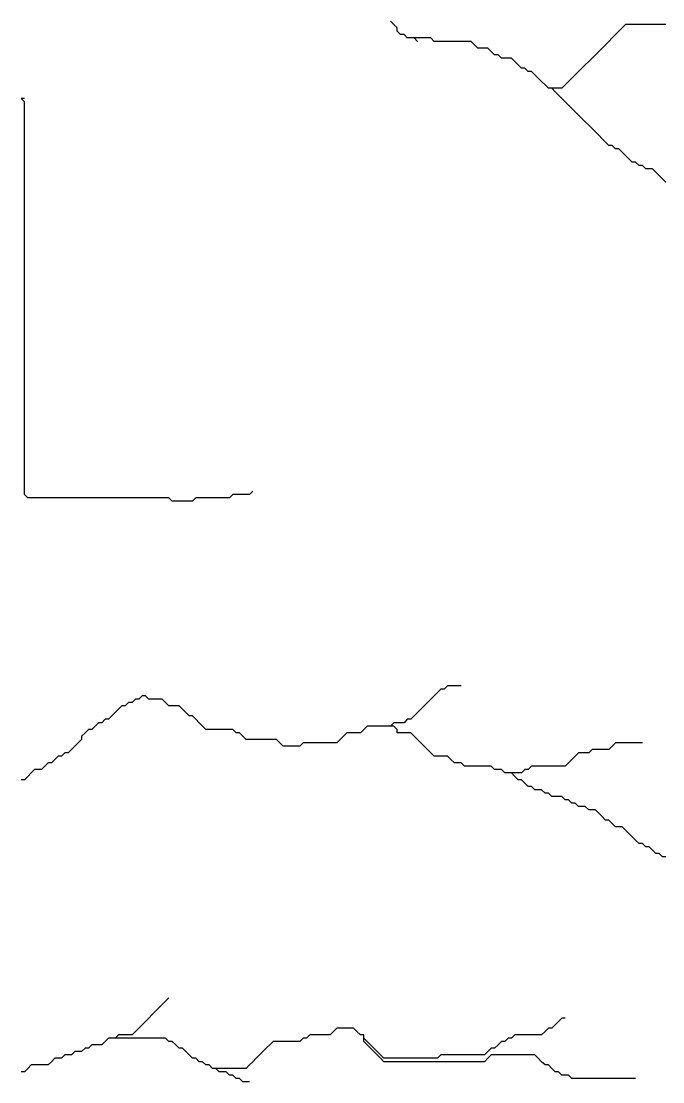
# Model space of a CAD drawing. Header units: metres. Extents: x 837475 to 838479, y 1189012 to 1191015.
# Drawn here: x 837475.1 to 837666.1, y 1190698.9 to 1191014.8 of the extents above; entities that cross this region are included whole.
import ezdxf

# ---------------------------------------------------------------- set-up
doc = ezdxf.new("R2010")
doc.units = ezdxf.units.M
doc.header["$MEASUREMENT"] = 0

msp = doc.modelspace()

# ---------------------------------------------------------------- linework, layer by layer
for points in [[(837592.08, 1191009.81, 1571.92), (837591.08, 1191009.81, 1571.53), (837590.08, 1191009.81, 1571.07), (837589.09, 1191010.81, 1570.4), (837588.09, 1191010.81, 1570.09), (837587.09, 1191011.81, 1570.01), (837587.09, 1191012.81, 1570), (837586.09, 1191013.81, 1570), (837585.09, 1191014.81, 1570)], [(837667.06, 1191013.81, 1607.99), (837666.06, 1191013.81, 1607.75), (837665.06, 1191013.81, 1607.48), (837664.06, 1191013.81, 1607.21), (837663.06, 1191013.81, 1606.94), (837662.06, 1191013.81, 1606.67), (837661.06, 1191013.81, 1606.4), (837660.06, 1191013.81, 1606.11), (837659.06, 1191013.81, 1605.72), (837658.06, 1191013.81, 1605.25), (837657.06, 1191013.81, 1604.74), (837656.06, 1191013.81, 1604.24), (837655.06, 1191013.81, 1603.75), (837654.06, 1191012.81, 1603.08), (837653.06, 1191011.81, 1602.34), (837652.06, 1191010.81, 1601.49), (837651.06, 1191009.81, 1600.61), (837650.06, 1191008.81, 1599.73), (837649.07, 1191007.81, 1598.85), (837648.07, 1191006.81, 1597.97), (837647.07, 1191005.81, 1597.09), (837646.07, 1191004.81, 1596.21), (837645.07, 1191003.81, 1595.33), (837644.07, 1191002.81, 1594.45), (837643.07, 1191001.81, 1593.57), (837642.07, 1191000.82, 1592.68), (837641.07, 1190999.82, 1591.78), (837640.07, 1190998.82, 1590.88), (837639.07, 1190997.82, 1589.99), (837638.07, 1190996.82, 1589.15), (837637.07, 1190995.82, 1588.33), (837636.07, 1190994.82, 1587.61), (837635.07, 1190994.82, 1587.2), (837634.07, 1190994.82, 1586.78), (837633.07, 1190994.82, 1586.38)], [(837633.07, 1190994.82, 1586.38), (837632.07, 1190994.82, 1586.2), (837631.07, 1190995.82, 1586.12), (837630.07, 1190996.82, 1586.07), (837629.07, 1190997.82, 1586.03), (837628.07, 1190998.82, 1585.88), (837627.07, 1190999.82, 1585.35), (837626.07, 1190999.82, 1584.98), (837625.07, 1191000.82, 1584.49), (837624.07, 1191000.82, 1584.16), (837623.07, 1191001.81, 1584.02), (837622.07, 1191002.81, 1583.96), (837621.07, 1191003.81, 1583.54), (837620.07, 1191003.81, 1583.05), (837619.08, 1191003.81, 1582.55), (837618.08, 1191003.81, 1582.18), (837617.08, 1191004.81, 1582.02), (837616.08, 1191004.81, 1582.01), (837615.08, 1191005.81, 1581.97), (837614.08, 1191006.81, 1581.51), (837613.08, 1191006.81, 1581.02), (837612.08, 1191006.81, 1580.55), (837611.08, 1191006.81, 1580.21), (837610.08, 1191007.81, 1580.02), (837609.08, 1191008.81, 1579.72), (837608.08, 1191008.81, 1579.35), (837607.08, 1191008.81, 1578.96), (837606.08, 1191008.81, 1578.58), (837605.08, 1191008.81, 1578.15), (837604.08, 1191008.81, 1577.56), (837603.08, 1191008.81, 1576.83), (837602.08, 1191008.81, 1576.13), (837601.08, 1191008.81, 1575.63), (837600.08, 1191008.81, 1575.11), (837599.08, 1191008.81, 1574.59), (837598.08, 1191008.81, 1574.17), (837597.08, 1191009.81, 1573.69), (837596.08, 1191009.81, 1573.29), (837595.08, 1191009.81, 1572.92), (837594.08, 1191009.81, 1572.56), (837593.08, 1191009.81, 1572.21), (837592.08, 1191009.81, 1571.92)], [(837593.08, 1191008.81, 1572.23), (837592.08, 1191009.81, 1571.92)], [(837667.06, 1190966.83, 1592.01), (837666.06, 1190967.83, 1592), (837665.06, 1190968.83, 1591.98), (837664.06, 1190969.83, 1591.56), (837663.06, 1190970.83, 1590.86), (837662.06, 1190970.83, 1590.4), (837661.06, 1190970.83, 1590.13), (837660.06, 1190971.82, 1590.03), (837659.06, 1190971.82, 1590.01), (837658.06, 1190972.82, 1590), (837657.06, 1190972.82, 1590), (837656.06, 1190973.82, 1590), (837655.06, 1190974.82, 1589.99), (837654.06, 1190975.82, 1589.54), (837653.06, 1190976.82, 1588.76), (837652.06, 1190976.82, 1588.34), (837651.06, 1190977.82, 1588.19), (837650.06, 1190977.82, 1588.11), (837649.07, 1190978.82, 1588.04), (837648.07, 1190979.82, 1588.03), (837647.07, 1190980.82, 1588.03), (837646.07, 1190981.82, 1588.02), (837645.07, 1190982.82, 1588.02), (837644.07, 1190983.82, 1588.02), (837643.07, 1190984.82, 1588.02), (837642.07, 1190985.82, 1588.01), (837641.07, 1190986.82, 1588.01), (837640.07, 1190987.82, 1588.01), (837639.07, 1190988.82, 1588.01), (837638.07, 1190989.82, 1588), (837637.07, 1190990.82, 1588), (837636.07, 1190991.82, 1588), (837635.07, 1190992.82, 1587.83), (837634.07, 1190993.82, 1587.01), (837633.07, 1190994.82, 1586.38)], [(837544.1, 1190874.86, 1607.23), (837543.1, 1190873.86, 1606.92), (837542.1, 1190873.86, 1606.69), (837541.1, 1190873.86, 1606.47), (837540.1, 1190873.86, 1606.26), (837539.1, 1190873.86, 1606.07), (837538.1, 1190873.86, 1605.99), (837537.1, 1190872.86, 1605.8), (837536.1, 1190872.86, 1605.59), (837535.1, 1190872.86, 1605.37), (837534.1, 1190872.86, 1605.16), (837533.1, 1190872.86, 1604.95), (837532.1, 1190872.86, 1604.73), (837531.1, 1190872.86, 1604.53), (837530.11, 1190872.86, 1604.32), (837529.11, 1190872.86, 1604.12), (837528.11, 1190872.86, 1604.02), (837527.11, 1190872.86, 1604), (837526.11, 1190871.86, 1603.98), (837525.11, 1190871.86, 1603.87), (837524.11, 1190871.86, 1603.64), (837523.11, 1190871.86, 1603.4), (837522.11, 1190871.86, 1603.16), (837521.11, 1190871.86, 1602.93), (837520.11, 1190871.86, 1602.74), (837519.11, 1190872.86, 1602.47), (837518.11, 1190872.86, 1602.28), (837517.11, 1190872.86, 1602.11), (837516.11, 1190872.86, 1602.02), (837515.11, 1190872.86, 1602), (837514.11, 1190872.86, 1601.94), (837513.11, 1190872.86, 1601.74), (837512.11, 1190872.86, 1601.51), (837511.11, 1190872.86, 1601.28), (837510.11, 1190872.86, 1601.06), (837509.11, 1190872.86, 1600.84), (837508.11, 1190872.86, 1600.64), (837507.11, 1190872.86, 1600.44), (837506.11, 1190872.86, 1600.24), (837505.11, 1190872.86, 1600.04), (837504.11, 1190872.86, 1599.85), (837503.11, 1190872.86, 1599.66), (837502.11, 1190872.86, 1599.47), (837501.11, 1190872.86, 1599.28), (837500.12, 1190872.86, 1599.1), (837499.12, 1190872.86, 1598.91), (837498.12, 1190872.86, 1598.73), (837497.12, 1190872.86, 1598.54), (837496.12, 1190872.86, 1598.35), (837495.12, 1190872.86, 1598.16), (837494.12, 1190872.86, 1597.96), (837493.12, 1190872.86, 1597.74), (837492.12, 1190872.86, 1597.51), (837491.12, 1190872.86, 1597.28), (837490.12, 1190872.86, 1597.05), (837489.12, 1190872.86, 1596.83), (837488.12, 1190872.86, 1596.6), (837487.12, 1190872.86, 1596.37), (837486.12, 1190872.86, 1596.14), (837485.12, 1190872.86, 1595.91), (837484.12, 1190872.86, 1595.67), (837483.12, 1190872.86, 1595.43), (837482.12, 1190872.86, 1595.19), (837481.12, 1190872.86, 1594.95), (837480.12, 1190872.86, 1594.72), (837479.12, 1190872.86, 1594.48), (837478.12, 1190872.86, 1594.24), (837477.12, 1190872.86, 1594.03), (837476.12, 1190873.86, 1593.93), (837476.12, 1190874.86, 1593.87), (837476.12, 1190875.86, 1593.81), (837476.12, 1190876.86, 1593.75), (837476.12, 1190877.86, 1593.69), (837476.12, 1190878.86, 1593.63), (837476.12, 1190879.86, 1593.57), (837476.12, 1190880.86, 1593.51), (837476.12, 1190881.86, 1593.45), (837476.12, 1190882.85, 1593.39), (837476.12, 1190883.85, 1593.33), (837476.12, 1190884.85, 1593.27), (837476.12, 1190885.85, 1593.21), (837476.12, 1190886.85, 1593.15), (837476.12, 1190887.85, 1593.1), (837476.12, 1190888.85, 1593.04), (837476.12, 1190889.85, 1592.99), (837476.12, 1190890.85, 1592.93), (837476.12, 1190891.85, 1592.88), (837476.12, 1190892.85, 1592.83), (837476.12, 1190893.85, 1592.77), (837476.12, 1190894.85, 1592.72), (837476.12, 1190895.85, 1592.66), (837476.12, 1190896.85, 1592.6), (837476.12, 1190897.85, 1592.53), (837476.12, 1190898.85, 1592.46), (837476.12, 1190899.85, 1592.4), (837476.12, 1190900.85, 1592.34), (837476.12, 1190901.85, 1592.28), (837476.12, 1190902.85, 1592.17), (837476.12, 1190903.85, 1592), (837476.12, 1190904.85, 1591.77), (837476.12, 1190905.85, 1591.54), (837476.12, 1190906.85, 1591.31), (837476.12, 1190907.85, 1591.07), (837476.12, 1190908.85, 1590.85), (837476.12, 1190909.85, 1590.62), (837476.12, 1190910.85, 1590.38), (837476.12, 1190911.85, 1590.14), (837476.12, 1190912.84, 1589.88), (837476.12, 1190913.84, 1589.62), (837476.12, 1190914.84, 1589.35), (837476.12, 1190915.84, 1589.09), (837476.12, 1190916.84, 1588.83), (837476.12, 1190917.84, 1588.57), (837476.12, 1190918.84, 1588.31), (837476.12, 1190919.84, 1588.07), (837476.12, 1190920.84, 1587.83), (837476.12, 1190921.84, 1587.6), (837476.12, 1190922.84, 1587.38), (837476.12, 1190923.84, 1587.16), (837476.12, 1190924.84, 1586.94), (837476.12, 1190925.84, 1586.72), (837476.12, 1190926.84, 1586.51), (837476.12, 1190927.84, 1586.31), (837476.12, 1190928.84, 1586.11), (837476.12, 1190929.84, 1585.93), (837476.12, 1190930.84, 1585.77), (837476.12, 1190931.84, 1585.61), (837476.12, 1190932.84, 1585.45), (837476.12, 1190933.84, 1585.29), (837476.12, 1190934.84, 1585.14), (837476.12, 1190935.84, 1584.98), (837476.12, 1190936.84, 1584.82), (837476.12, 1190937.84, 1584.67), (837476.12, 1190938.84, 1584.51), (837476.12, 1190939.84, 1584.36), (837476.12, 1190940.84, 1584.22), (837476.12, 1190941.83, 1584.07), (837476.12, 1190942.83, 1583.91), (837476.12, 1190943.83, 1583.76), (837476.12, 1190944.83, 1583.6), (837476.12, 1190945.83, 1583.45), (837476.12, 1190946.83, 1583.3), (837476.12, 1190947.83, 1583.15), (837476.12, 1190948.83, 1582.99), (837476.12, 1190949.83, 1582.84), (837476.12, 1190950.83, 1582.68), (837476.12, 1190951.83, 1582.52), (837476.12, 1190952.83, 1582.36), (837476.12, 1190953.83, 1582.19), (837476.12, 1190954.83, 1582), (837476.12, 1190955.83, 1581.8), (837476.12, 1190956.83, 1581.61), (837476.12, 1190957.83, 1581.42), (837476.12, 1190958.83, 1581.23), (837476.12, 1190959.83, 1581.04), (837476.12, 1190960.83, 1580.86), (837476.12, 1190961.83, 1580.67), (837476.12, 1190962.83, 1580.49), (837476.12, 1190963.83, 1580.27), (837476.12, 1190964.83, 1579.93), (837476.12, 1190965.83, 1579.36), (837476.12, 1190966.83, 1578.56), (837476.12, 1190967.83, 1577.61), (837476.12, 1190968.83, 1576.59), (837476.12, 1190969.83, 1575.52), (837476.12, 1190970.83, 1574.44), (837476.12, 1190971.82, 1573.35), (837476.12, 1190972.82, 1572.25), (837476.12, 1190973.82, 1571.15), (837476.12, 1190974.82, 1570.05), (837476.12, 1190975.82, 1568.94), (837476.12, 1190976.82, 1567.84), (837476.12, 1190977.82, 1566.79), (837476.12, 1190978.82, 1565.83), (837476.12, 1190979.82, 1565.01), (837476.12, 1190980.82, 1564.32), (837476.12, 1190981.82, 1563.71), (837476.12, 1190982.82, 1563.16), (837476.12, 1190983.82, 1562.63), (837476.12, 1190984.82, 1562.1), (837476.12, 1190985.82, 1561.57), (837476.12, 1190986.82, 1561.05), (837476.12, 1190987.82, 1560.55), (837476.12, 1190988.82, 1560.19), (837476.12, 1190989.82, 1560.03), (837476.12, 1190990.82, 1560), (837475.12, 1190991.82, 1560)], [(837476.12, 1190991.82, 1560), (837475.12, 1190991.82, 1560)], [(837606.08, 1190816.88, 1616.73), (837605.08, 1190816.88, 1616.43), (837604.08, 1190816.88, 1616.15), (837603.08, 1190816.88, 1615.94), (837602.08, 1190816.88, 1615.72), (837601.08, 1190815.88, 1615.38), (837600.08, 1190815.88, 1615.14), (837599.08, 1190814.88, 1614.8), (837598.08, 1190813.88, 1614.47), (837597.08, 1190812.88, 1614.14), (837596.08, 1190811.88, 1613.85), (837595.08, 1190810.88, 1613.43), (837594.08, 1190809.88, 1612.97), (837593.08, 1190808.88, 1612.5), (837592.08, 1190807.88, 1612.05), (837591.08, 1190806.88, 1611.57), (837590.08, 1190806.88, 1611.16), (837589.09, 1190805.88, 1610.56), (837588.09, 1190805.88, 1610.21), (837587.09, 1190805.88, 1610.06), (837586.09, 1190805.88, 1610.02), (837585.09, 1190804.88, 1610.01)], [(837585.09, 1190804.88, 1610.01), (837584.09, 1190804.88, 1610.01), (837583.09, 1190804.88, 1610.01), (837582.09, 1190804.88, 1610.01), (837581.09, 1190804.88, 1610.01), (837580.09, 1190804.88, 1610), (837579.09, 1190804.88, 1610), (837578.09, 1190804.88, 1610), (837577.09, 1190803.88, 1609.99), (837576.09, 1190802.88, 1609.88), (837575.09, 1190802.88, 1609.61), (837574.09, 1190802.88, 1609.3), (837573.09, 1190802.88, 1609), (837572.09, 1190802.88, 1608.74), (837571.09, 1190801.88, 1608.38), (837570.09, 1190800.88, 1607.96), (837569.09, 1190799.88, 1607.15), (837568.09, 1190799.88, 1606.57), (837567.09, 1190799.88, 1606.1), (837566.09, 1190799.88, 1605.69), (837565.09, 1190799.88, 1605.24), (837564.09, 1190799.88, 1604.79), (837563.09, 1190799.88, 1604.33), (837562.09, 1190799.88, 1603.93), (837561.09, 1190799.88, 1603.54), (837560.1, 1190799.88, 1603.16), (837559.1, 1190799.88, 1602.8), (837558.1, 1190798.88, 1602.29), (837557.1, 1190798.88, 1602.1), (837556.1, 1190798.88, 1602.04), (837555.1, 1190798.88, 1602.01), (837554.1, 1190798.88, 1602), (837553.1, 1190798.88, 1602), (837552.1, 1190799.88, 1601.99), (837551.1, 1190800.88, 1601.85), (837550.1, 1190800.88, 1601.56), (837549.1, 1190800.88, 1601.24), (837548.1, 1190800.88, 1600.93), (837547.1, 1190800.88, 1600.62), (837546.1, 1190800.88, 1600.34), (837545.1, 1190800.88, 1600.1), (837544.1, 1190800.88, 1600), (837543.1, 1190800.88, 1599.86), (837542.1, 1190800.88, 1599.47), (837541.1, 1190801.88, 1598.9), (837540.1, 1190802.88, 1598.38), (837539.1, 1190802.88, 1598.16), (837538.1, 1190803.88, 1598.01), (837537.1, 1190803.88, 1598.01), (837536.1, 1190803.88, 1598.01), (837535.1, 1190803.88, 1598.01), (837534.1, 1190803.88, 1598), (837533.1, 1190803.88, 1598), (837532.1, 1190803.88, 1598), (837531.1, 1190803.88, 1597.94), (837530.11, 1190803.88, 1597.64), (837529.11, 1190804.88, 1597.14), (837528.11, 1190805.88, 1596.63), (837527.11, 1190806.88, 1596.2), (837526.11, 1190807.88, 1596.03), (837525.11, 1190807.88, 1596.02), (837524.11, 1190808.88, 1596.01), (837523.11, 1190809.88, 1596.01), (837522.11, 1190810.88, 1596.01), (837521.11, 1190810.88, 1596), (837520.11, 1190810.88, 1596), (837519.11, 1190810.88, 1596), (837518.11, 1190811.88, 1595.97), (837517.11, 1190812.88, 1595.71), (837516.11, 1190812.88, 1595.34), (837515.11, 1190812.88, 1594.95), (837514.11, 1190812.88, 1594.59), (837513.11, 1190812.88, 1594.34), (837512.11, 1190813.88, 1594.15), (837511.11, 1190813.88, 1594.13), (837510.11, 1190812.88, 1594.06), (837509.11, 1190812.88, 1594.05), (837508.11, 1190811.88, 1594.03), (837507.11, 1190811.88, 1594.02), (837506.11, 1190810.88, 1594), (837505.11, 1190810.88, 1594), (837504.11, 1190809.88, 1593.99), (837503.11, 1190808.88, 1593.68), (837502.11, 1190807.88, 1592.98), (837501.11, 1190806.88, 1592.4), (837500.12, 1190806.88, 1592.22), (837499.12, 1190805.88, 1592.07), (837498.12, 1190805.88, 1592.06), (837497.12, 1190804.88, 1592.03), (837496.12, 1190803.88, 1592.02), (837495.12, 1190803.88, 1592.01), (837494.12, 1190802.88, 1592), (837493.12, 1190801.88, 1592), (837493.12, 1190800.88, 1592), (837492.12, 1190799.88, 1592), (837491.12, 1190798.88, 1591.81), (837490.12, 1190797.88, 1591.39), (837489.12, 1190796.88, 1591), (837488.12, 1190796.88, 1590.79), (837487.12, 1190795.88, 1590.46), (837486.12, 1190795.88, 1590.23), (837485.12, 1190794.88, 1590.06), (837484.12, 1190793.88, 1590), (837483.12, 1190793.88, 1590), (837482.12, 1190792.89, 1589.98), (837481.12, 1190791.89, 1589.7), (837480.12, 1190791.89, 1589.25), (837479.12, 1190791.89, 1588.81), (837478.12, 1190790.89, 1588.24), (837477.12, 1190789.89, 1588.03), (837476.12, 1190788.89, 1588.01), (837475.12, 1190788.89, 1588.01)], [(837621.07, 1190790.89, 1618.01), (837620.07, 1190790.89, 1618.01), (837619.08, 1190790.89, 1618.01), (837618.08, 1190791.89, 1618.01), (837617.08, 1190791.89, 1618.01), (837616.08, 1190791.89, 1618), (837615.08, 1190792.89, 1618), (837614.08, 1190792.89, 1618), (837613.08, 1190792.89, 1617.99), (837612.08, 1190792.89, 1617.83), (837611.08, 1190792.89, 1617.27), (837610.08, 1190792.89, 1616.68), (837609.08, 1190792.89, 1616.27), (837608.08, 1190792.89, 1616.17), (837607.08, 1190792.89, 1616.16), (837606.08, 1190793.88, 1616.12), (837605.08, 1190793.88, 1616.07), (837604.08, 1190793.88, 1616.05), (837603.08, 1190794.88, 1616.01), (837602.08, 1190795.88, 1615.91), (837601.08, 1190795.88, 1615.5), (837600.08, 1190795.88, 1614.95), (837599.08, 1190795.88, 1614.44), (837598.08, 1190795.88, 1614.15), (837597.08, 1190796.88, 1614), (837596.08, 1190797.88, 1613.95), (837595.08, 1190798.88, 1613.51), (837594.08, 1190799.88, 1612.88), (837593.08, 1190800.88, 1612.28), (837592.08, 1190801.88, 1611.96), (837591.08, 1190802.88, 1611.5), (837590.08, 1190802.88, 1611.06), (837589.09, 1190802.88, 1610.63), (837588.09, 1190802.88, 1610.26), (837587.09, 1190802.88, 1610.08), (837587.09, 1190803.88, 1610.02), (837586.09, 1190804.88, 1610.01), (837585.09, 1190804.88, 1610.01)], [(837660.06, 1190799.88, 1628), (837659.06, 1190799.88, 1628), (837658.06, 1190799.88, 1627.97), (837657.06, 1190799.88, 1627.78), (837656.06, 1190799.88, 1627.44), (837655.06, 1190799.88, 1627.06), (837654.06, 1190799.88, 1626.68), (837653.06, 1190799.88, 1626.35), (837652.06, 1190799.88, 1626.13), (837651.06, 1190798.88, 1626), (837650.06, 1190797.88, 1625.92), (837649.07, 1190797.88, 1625.7), (837648.07, 1190797.88, 1625.46), (837647.07, 1190797.88, 1625.21), (837646.07, 1190797.88, 1624.96), (837645.07, 1190797.88, 1624.73), (837644.07, 1190796.88, 1624.42), (837643.07, 1190796.88, 1624.19), (837642.07, 1190796.88, 1624.04), (837641.07, 1190796.88, 1624), (837640.07, 1190795.88, 1624), (837639.07, 1190794.88, 1624), (837638.07, 1190793.88, 1623.99), (837637.07, 1190792.89, 1623.87), (837636.07, 1190792.89, 1623.65), (837635.07, 1190792.89, 1623.39), (837634.07, 1190792.89, 1623.13), (837633.07, 1190792.89, 1622.84), (837632.07, 1190792.89, 1622.53), (837631.07, 1190792.89, 1622.24), (837630.07, 1190792.89, 1622.04), (837629.07, 1190792.89, 1621.87), (837628.07, 1190792.89, 1621.14), (837627.07, 1190792.89, 1620.21), (837626.07, 1190791.89, 1619.71), (837625.07, 1190791.89, 1619.23), (837624.07, 1190790.89, 1618.51), (837623.07, 1190790.89, 1618.13), (837622.07, 1190790.89, 1618.02), (837621.07, 1190790.89, 1618.01)], [(837667.06, 1190765.89, 1629.35), (837666.06, 1190765.89, 1628.92), (837665.06, 1190766.89, 1628.37), (837664.06, 1190766.89, 1628.1), (837663.06, 1190767.89, 1627.91), (837662.06, 1190768.89, 1627.35), (837661.06, 1190768.89, 1626.89), (837660.06, 1190769.89, 1626.28), (837659.06, 1190769.89, 1626.1), (837658.06, 1190770.89, 1626), (837657.06, 1190771.89, 1626), (837656.06, 1190772.89, 1626), (837655.06, 1190773.89, 1625.8), (837654.06, 1190774.89, 1625.12), (837653.06, 1190774.89, 1624.58), (837652.06, 1190774.89, 1624.24), (837651.06, 1190775.89, 1624.08), (837650.06, 1190776.89, 1624.05), (837649.07, 1190776.89, 1624.01), (837648.07, 1190777.89, 1624), (837647.07, 1190778.89, 1623.87), (837646.07, 1190779.89, 1623.18), (837645.07, 1190779.89, 1622.61), (837644.07, 1190779.89, 1622.19), (837643.07, 1190780.89, 1622.04), (837642.07, 1190780.89, 1621.93), (837641.07, 1190780.89, 1621.53), (837640.07, 1190781.89, 1620.67), (837639.07, 1190781.89, 1620.24), (837638.07, 1190782.89, 1620.05), (837637.07, 1190782.89, 1620.04), (837636.07, 1190783.89, 1620.04), (837635.07, 1190783.89, 1620.01), (837634.07, 1190783.89, 1620.01), (837633.07, 1190783.89, 1620.01), (837632.07, 1190784.89, 1620), (837631.07, 1190784.89, 1620), (837630.07, 1190785.89, 1619.93), (837629.07, 1190785.89, 1619.5), (837628.07, 1190785.89, 1618.91), (837627.07, 1190786.89, 1618.52), (837626.07, 1190786.89, 1618.52), (837625.07, 1190787.89, 1618.32), (837624.07, 1190788.89, 1618.19), (837623.07, 1190788.89, 1618.08), (837622.07, 1190789.89, 1618.02), (837621.07, 1190790.89, 1618.01)], [(837519.11, 1190723.91, 1588.08), (837518.11, 1190722.91, 1587.72), (837517.11, 1190721.91, 1587.27), (837516.11, 1190720.91, 1586.82), (837515.11, 1190719.91, 1586.38), (837514.11, 1190718.91, 1585.96), (837513.11, 1190717.91, 1585.37), (837512.11, 1190716.91, 1584.75), (837511.11, 1190715.91, 1584.18), (837510.11, 1190714.91, 1583.75), (837509.11, 1190713.91, 1583.25), (837508.11, 1190712.91, 1582.79), (837507.11, 1190712.91, 1582.46), (837506.11, 1190712.91, 1582.16), (837505.11, 1190712.91, 1581.87), (837504.11, 1190712.91, 1581.48), (837503.11, 1190711.91, 1580.88)], [(837637.07, 1190717.91, 1622.99), (837636.07, 1190717.91, 1622.74), (837635.07, 1190716.91, 1622.37), (837634.07, 1190715.91, 1622.01), (837633.07, 1190714.91, 1621.64), (837632.07, 1190714.91, 1621.38), (837631.07, 1190713.91, 1621.01), (837630.07, 1190712.91, 1620.64), (837629.07, 1190712.91, 1620.38), (837628.07, 1190712.91, 1620.15), (837627.07, 1190712.91, 1620.02), (837626.07, 1190712.91, 1619.93), (837625.07, 1190712.91, 1619.81), (837624.07, 1190712.91, 1619.68), (837623.07, 1190712.91, 1619.55), (837622.07, 1190712.91, 1619.43), (837621.07, 1190711.91, 1619.26), (837620.07, 1190711.91, 1619.14), (837619.08, 1190710.91, 1618.96), (837618.08, 1190710.91, 1618.84), (837617.08, 1190709.91, 1618.67), (837616.08, 1190708.91, 1618.5), (837615.08, 1190708.91, 1618.38), (837614.08, 1190707.91, 1618.21), (837613.08, 1190706.91, 1618.02), (837612.08, 1190706.91, 1617.81), (837611.08, 1190706.91, 1617.55), (837610.08, 1190706.91, 1617.29), (837609.08, 1190706.91, 1617.02), (837608.08, 1190706.91, 1616.75), (837607.08, 1190706.91, 1616.47), (837606.08, 1190706.91, 1616.19), (837605.08, 1190706.91, 1615.97), (837604.08, 1190706.91, 1615.74), (837603.08, 1190706.91, 1615.5), (837602.08, 1190706.91, 1615.27), (837601.08, 1190706.91, 1615.03), (837600.08, 1190706.91, 1614.8), (837599.08, 1190705.91, 1614.48), (837598.08, 1190705.91, 1614.25), (837597.08, 1190705.91, 1614.03), (837596.08, 1190705.91, 1613.8), (837595.08, 1190705.91, 1613.56), (837594.08, 1190705.91, 1613.31), (837593.08, 1190705.91, 1613.06), (837592.08, 1190705.91, 1612.82), (837591.08, 1190705.91, 1612.57), (837590.08, 1190705.91, 1612.33), (837589.09, 1190705.91, 1612.06), (837588.09, 1190705.91, 1611.74), (837587.09, 1190705.91, 1611.36), (837586.09, 1190705.91, 1610.98), (837585.09, 1190705.91, 1610.61), (837584.09, 1190705.91, 1610.24), (837583.09, 1190705.91, 1609.93), (837582.09, 1190706.91, 1609.59), (837581.09, 1190707.91, 1609.27), (837580.09, 1190708.91, 1608.94), (837579.09, 1190709.91, 1608.61), (837578.09, 1190710.91, 1608.28), (837577.09, 1190711.91, 1608.04)], [(837577.09, 1190711.91, 1608.04), (837577.09, 1190712.91, 1608), (837576.09, 1190712.91, 1608), (837575.09, 1190713.91, 1608), (837574.09, 1190714.91, 1607.85), (837573.09, 1190714.91, 1607.54), (837572.09, 1190714.91, 1607.19), (837571.09, 1190714.91, 1606.87), (837570.09, 1190714.91, 1606.62), (837569.09, 1190714.91, 1606.4), (837568.09, 1190713.91, 1606.08), (837567.09, 1190712.91, 1605.43), (837566.09, 1190712.91, 1604.84), (837565.09, 1190712.91, 1604.21), (837564.09, 1190712.91, 1603.6), (837563.09, 1190712.91, 1603.03), (837562.09, 1190712.91, 1602.47), (837561.09, 1190712.91, 1601.95), (837560.1, 1190711.91, 1601.37), (837559.1, 1190711.91, 1600.99), (837558.1, 1190710.91, 1600.45), (837557.1, 1190710.91, 1600.07), (837556.1, 1190710.91, 1599.72), (837555.1, 1190710.91, 1599.37), (837554.1, 1190710.91, 1599.02), (837553.1, 1190710.91, 1598.67), (837552.1, 1190710.91, 1598.3), (837551.1, 1190710.91, 1597.95), (837550.1, 1190710.91, 1597.65), (837549.1, 1190709.91, 1597.25), (837548.1, 1190708.91, 1596.85), (837547.1, 1190707.91, 1596.42), (837546.1, 1190706.91, 1596.01), (837545.1, 1190705.91, 1595.62), (837544.1, 1190704.91, 1595.22), (837543.1, 1190703.92, 1594.82), (837542.1, 1190702.92, 1594.41), (837541.1, 1190702.92, 1594.14), (837540.1, 1190702.92, 1593.8), (837539.1, 1190702.92, 1593.44), (837538.1, 1190702.92, 1593.07), (837537.1, 1190702.92, 1592.71), (837536.1, 1190702.92, 1592.35), (837535.1, 1190702.92, 1592.05), (837534.1, 1190702.92, 1591.85), (837533.1, 1190702.92, 1591.57)], [(837503.11, 1190711.91, 1580.88), (837502.11, 1190711.91, 1580.47), (837501.11, 1190711.91, 1580.16), (837500.12, 1190710.91, 1580.01), (837499.12, 1190709.91, 1579.92), (837498.12, 1190709.91, 1579.53), (837497.12, 1190709.91, 1579.01), (837496.12, 1190709.91, 1578.55), (837495.12, 1190708.91, 1578.13), (837494.12, 1190708.91, 1577.99), (837493.12, 1190707.91, 1577.5), (837492.12, 1190707.91, 1576.99), (837491.12, 1190707.91, 1576.52), (837490.12, 1190706.91, 1576.02), (837489.12, 1190706.91, 1575.67), (837488.12, 1190706.91, 1575.15), (837487.12, 1190705.91, 1574.5), (837486.12, 1190705.91, 1574.18), (837485.12, 1190705.91, 1574.06), (837484.12, 1190704.91, 1574.01), (837483.12, 1190703.92, 1573.86), (837482.12, 1190703.92, 1573.44), (837481.12, 1190703.92, 1572.97), (837480.12, 1190703.92, 1572.53), (837479.12, 1190703.92, 1572.2), (837478.12, 1190703.92, 1572.16), (837477.12, 1190702.92, 1572.16), (837476.12, 1190701.92, 1572.15), (837475.12, 1190701.92, 1572.15)], [(837533.1, 1190702.92, 1591.57), (837532.1, 1190702.92, 1591.28), (837531.1, 1190703.92, 1590.91), (837530.11, 1190703.92, 1590.65), (837529.11, 1190704.91, 1590.28), (837528.11, 1190704.91, 1590.05), (837527.11, 1190705.91, 1589.78), (837526.11, 1190705.91, 1589.47), (837525.11, 1190706.91, 1589.04), (837524.11, 1190707.91, 1588.62), (837523.11, 1190708.91, 1588.22), (837522.11, 1190708.91, 1588.02), (837521.11, 1190709.91, 1587.65), (837520.11, 1190710.91, 1587.16), (837519.11, 1190710.91, 1586.81), (837518.11, 1190711.91, 1586.33), (837517.11, 1190711.91, 1586.04), (837516.11, 1190711.91, 1585.75), (837515.11, 1190711.91, 1585.37), (837514.11, 1190711.91, 1584.97), (837513.11, 1190711.91, 1584.57), (837512.11, 1190711.91, 1584.18), (837511.11, 1190711.91, 1583.81), (837510.11, 1190711.91, 1583.48), (837509.11, 1190711.91, 1583.15), (837508.11, 1190711.91, 1582.83), (837507.11, 1190711.91, 1582.5), (837506.11, 1190711.91, 1582.16), (837505.11, 1190711.91, 1581.79), (837504.11, 1190711.91, 1581.33), (837503.11, 1190711.91, 1580.88)], [(837658.06, 1190699.92, 1628.97), (837657.06, 1190699.92, 1628.59), (837656.06, 1190699.92, 1628.22), (837655.06, 1190699.92, 1627.91), (837654.06, 1190699.92, 1627.64), (837653.06, 1190699.92, 1627.37), (837652.06, 1190699.92, 1627.1), (837651.06, 1190699.92, 1626.83), (837650.06, 1190699.92, 1626.56), (837649.07, 1190699.92, 1626.29), (837648.07, 1190699.92, 1626.03), (837647.07, 1190699.92, 1625.82), (837646.07, 1190699.92, 1625.58), (837645.07, 1190699.92, 1625.34), (837644.07, 1190699.92, 1625.09), (837643.07, 1190699.92, 1624.85), (837642.07, 1190699.92, 1624.6), (837641.07, 1190699.92, 1624.37), (837640.07, 1190699.92, 1624.14), (837639.07, 1190699.92, 1623.9), (837638.07, 1190700.92, 1623.55), (837637.07, 1190700.92, 1623.31), (837636.07, 1190700.92, 1623.06), (837635.07, 1190701.92, 1622.72), (837634.07, 1190701.92, 1622.47), (837633.07, 1190702.92, 1622.12), (837632.07, 1190703.92, 1621.77), (837631.07, 1190703.92, 1621.53), (837630.07, 1190704.91, 1621.18), (837629.07, 1190705.91, 1620.84), (837628.07, 1190706.91, 1620.49), (837627.07, 1190706.91, 1620.24), (837626.07, 1190706.91, 1620.02), (837625.07, 1190706.91, 1619.85), (837624.07, 1190706.91, 1619.69), (837623.07, 1190706.91, 1619.54), (837622.07, 1190706.91, 1619.39), (837621.07, 1190706.91, 1619.23), (837620.07, 1190706.91, 1619.08), (837619.08, 1190706.91, 1618.93), (837618.08, 1190706.91, 1618.78), (837617.08, 1190706.91, 1618.62), (837616.08, 1190706.91, 1618.47), (837615.08, 1190706.91, 1618.33), (837614.08, 1190705.91, 1618.11), (837613.08, 1190704.91, 1617.84), (837612.08, 1190704.91, 1617.63), (837611.08, 1190704.91, 1617.42), (837610.08, 1190704.91, 1617.2), (837609.08, 1190704.91, 1616.98), (837608.08, 1190704.91, 1616.74), (837607.08, 1190704.91, 1616.48), (837606.08, 1190704.91, 1616.21), (837605.08, 1190704.91, 1615.95), (837604.08, 1190704.91, 1615.69), (837603.08, 1190704.91, 1615.43), (837602.08, 1190704.91, 1615.18), (837601.08, 1190704.91, 1614.93), (837600.08, 1190704.91, 1614.68), (837599.08, 1190704.91, 1614.43), (837598.08, 1190704.91, 1614.2), (837597.08, 1190704.91, 1613.99), (837596.08, 1190704.91, 1613.76), (837595.08, 1190704.91, 1613.52), (837594.08, 1190704.91, 1613.27), (837593.08, 1190704.91, 1613.02), (837592.08, 1190704.91, 1612.77), (837591.08, 1190704.91, 1612.52), (837590.08, 1190704.91, 1612.27), (837589.09, 1190704.91, 1612.02), (837588.09, 1190704.91, 1611.77), (837587.09, 1190704.91, 1611.43), (837586.09, 1190704.91, 1611.06), (837585.09, 1190704.91, 1610.71), (837584.09, 1190704.91, 1610.35), (837583.09, 1190704.91, 1610.03), (837582.09, 1190705.91, 1609.7), (837581.09, 1190706.91, 1609.39), (837580.09, 1190707.91, 1609.08), (837579.09, 1190708.91, 1608.77), (837578.09, 1190709.91, 1608.45), (837577.09, 1190710.91, 1608.15), (837577.09, 1190711.91, 1608.04)], [(837543.1, 1190698.92, 1594.66), (837542.1, 1190698.92, 1594.4), (837541.1, 1190698.92, 1594.14), (837540.1, 1190699.92, 1593.76), (837539.1, 1190699.92, 1593.45), (837538.1, 1190700.92, 1593.03), (837537.1, 1190700.92, 1592.73), (837536.1, 1190701.92, 1592.33), (837535.1, 1190701.92, 1592.07), (837534.1, 1190701.92, 1591.89), (837533.1, 1190702.92, 1591.57)]]:
    msp.add_polyline3d(points)

doc.saveas('drawing.dxf')
